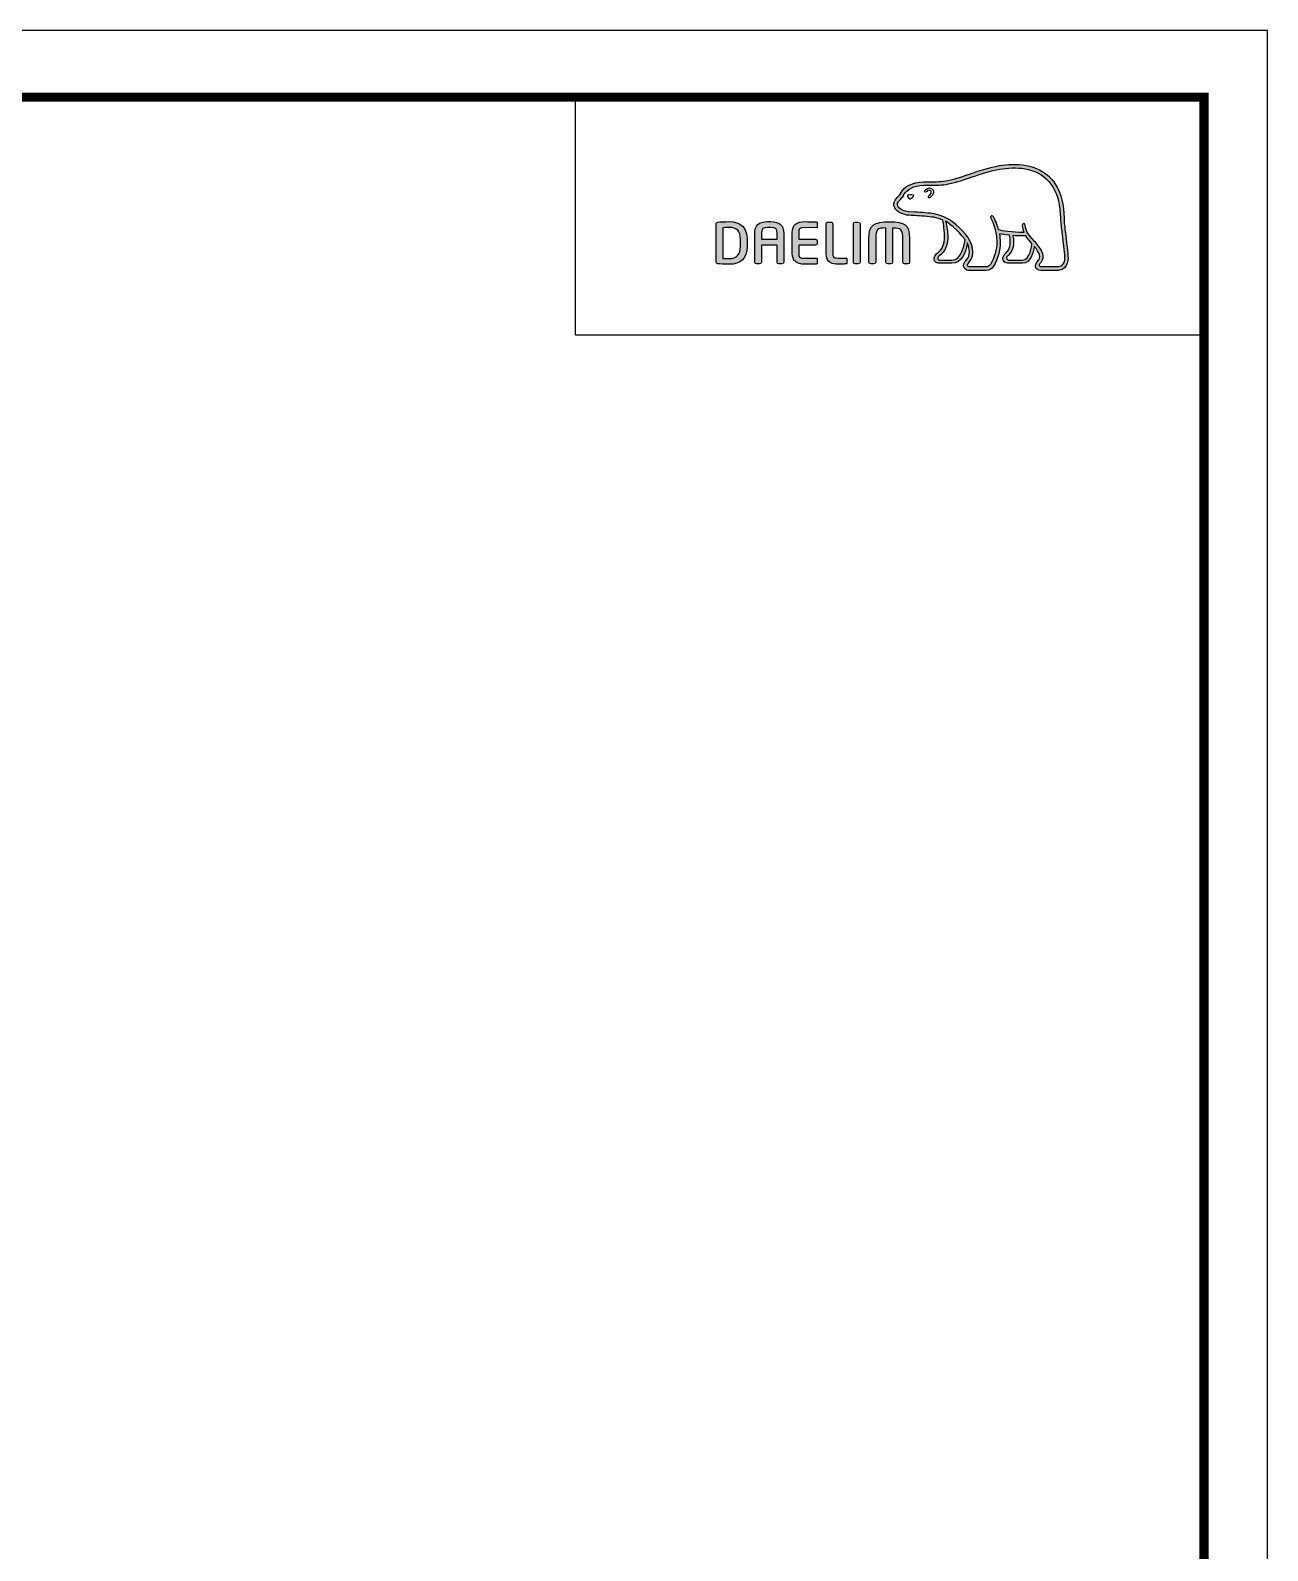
# Model space of a CAD drawing. Extents: x 1661 to 2451, y 0 to 579.
# Drawn here: x 2202 to 2450.6, y 273.3 to 578.8 of the extents above; entities that cross this region are included whole.
import ezdxf

# ---------------------------------------------------------------- set-up
doc = ezdxf.new("R2010")
doc.units = 0
doc.header["$LTSCALE"] = 10
doc.header["$MEASUREMENT"] = 0
doc.layers.get('0').update_dxf_attribs({"linetype": 'CONTINUOUS'})
doc.layers.add('레이어 1', color=7, linetype='CONTINUOUS')

msp = doc.modelspace()

# ---------------------------------------------------------------- hatches: boundary and pattern name
at = {"layer": '레이어 1'}
h = msp.add_hatch(color=5, dxfattribs=at)
h.dxf.hatch_style = 1
edge = h.paths.add_edge_path(flags=16)
edge.add_spline(control_points=[(2409.32, 531.63), (2408.98, 531.24), (2408.55, 531.24), (2408.53, 531.24), (2408.53, 531.24), (2405.07, 531.24), (2405.07, 531.24), (2404.94, 531.24), (2404.84, 531.27), (2404.78, 531.34), (2404.73, 531.39), (2404.7, 531.47), (2404.7, 531.56), (2404.7, 531.76), (2404.84, 531.94), (2404.99, 532.13), (2405.13, 532.31), (2405.27, 532.48), (2405.34, 532.69), (2405.53, 533.2), (2405.51, 533.74), (2405.29, 534.22), (2404.88, 535.09), (2404.27, 535.77), (2403.68, 536.43), (2403.68, 536.43), (2403.48, 536.65), (2403.48, 536.65), (2402.72, 537.5), (2401.93, 538.38), (2401.87, 539.58), (2401.85, 539.82), (2401.74, 539.96), (2401.59, 539.95), (2401.59, 539.95), (2401.37, 539.84), (2401.36, 539.84), (2401.3, 539.78), (2401.27, 539.68), (2401.27, 539.56), (2401.27, 539.56), (2401.27, 539.52), (2401.27, 539.52), (2401.3, 539.09), (2401.4, 538.67), (2401.58, 538.23), (2401.58, 538.23), (2401.6, 538.18), (2401.6, 538.18), (2401.6, 538.18), (2401.56, 538.18), (2401.56, 538.18), (2399.33, 538.09), (2397.15, 538.51), (2396.51, 538.67), (2396.12, 540.26), (2395.48, 541.31), (2395.45, 541.36), (2395.4, 541.44), (2395.32, 541.5), (2395.24, 541.52), (2395.24, 541.52), (2395.05, 541.5), (2395.03, 541.49), (2395.02, 541.47), (2394.98, 541.43), (2394.91, 541.33), (2394.91, 541.33), (2394.9, 541.25), (2394.9, 541.25), (2394.9, 541.25), (2394.96, 541.04), (2394.96, 541.04), (2395.01, 540.96), (2396.15, 538.96), (2396.15, 536.31), (2396.15, 534.68), (2395.72, 533.13), (2394.88, 531.73), (2394.67, 531.39), (2394.41, 531.24), (2394.01, 531.24), (2394.01, 531.24), (2390.6, 531.24), (2390.6, 531.24), (2390.48, 531.24), (2390.25, 531.32), (2390.25, 531.57), (2390.25, 531.7), (2390.37, 531.93), (2390.58, 532.16), (2392.01, 533.75), (2391.19, 536.22), (2389.82, 537.85), (2388.5, 539.42), (2386.35, 541.4), (2383.59, 541.89), (2382.61, 542.06), (2381.01, 542.16), (2379.71, 542.24), (2379.71, 542.24), (2378.39, 542.31), (2378.39, 542.31), (2377.72, 542.36), (2376.61, 542.78), (2376.27, 543.42), (2376.12, 543.69), (2376.14, 543.96), (2376.32, 544.27), (2376.43, 544.45), (2376.59, 544.61), (2376.78, 544.81), (2377, 545.03), (2377.22, 545.25), (2377.39, 545.55), (2377.39, 545.55), (2377.44, 545.65), (2377.44, 545.65), (2378.1, 546.91), (2379.46, 547.57), (2381.48, 547.63), (2381.48, 547.63), (2382.62, 547.64), (2382.62, 547.64), (2383.87, 547.65), (2385.29, 547.65), (2386.46, 547.9), (2388.1, 548.26), (2389.74, 548.82), (2391.19, 549.31), (2391.19, 549.31), (2391.24, 549.33), (2391.24, 549.33), (2393.03, 549.94), (2394.89, 550.57), (2396.78, 550.88), (2399.82, 551.39), (2403.99, 551.37), (2406.61, 548.43), (2407.82, 547.06), (2408.57, 545.19), (2408.83, 542.85), (2408.83, 542.85), (2408.82, 542.86), (2408.81, 542.87), (2408.83, 542.82), (2408.85, 542.56), (2408.96, 541.07), (2408.99, 540.36), (2409.02, 539.62), (2409.21, 538.25), (2409.21, 538.25), (2409.74, 533.67), (2409.74, 533.67), (2409.74, 533.67), (2409.77, 533.11), (2409.77, 533.11), (2409.77, 532.45), (2409.62, 531.95), (2409.32, 531.63)], knot_values=[0, 0, 0, 0, 1, 1, 1, 2, 2, 2, 3, 3, 3, 4, 4, 4, 5, 5, 5, 6, 6, 6, 7, 7, 7, 8, 8, 8, 9, 9, 9, 10, 10, 10, 11, 11, 11, 12, 12, 12, 13, 13, 13, 14, 14, 14, 15, 15, 15, 16, 16, 16, 17, 17, 17, 18, 18, 18, 19, 19, 19, 20, 20, 20, 21, 21, 21, 22, 22, 22, 23, 23, 23, 24, 24, 24, 25, 25, 25, 26, 26, 26, 27, 27, 27, 28, 28, 28, 29, 29, 29, 30, 30, 30, 31, 31, 31, 32, 32, 32, 33, 33, 33, 34, 34, 34, 35, 35, 35, 36, 36, 36, 37, 37, 37, 38, 38, 38, 39, 39, 39, 40, 40, 40, 41, 41, 41, 42, 42, 42, 43, 43, 43, 44, 44, 44, 45, 45, 45, 46, 46, 46, 47, 47, 47, 48, 48, 48, 49, 49, 49, 50, 50, 50, 51, 51, 51, 52, 52, 52, 53, 53, 53, 53], degree=3, periodic=0)
edge = h.paths.add_edge_path(flags=16)
edge.add_spline(control_points=[(2401.32, 532.62), (2401.32, 532.62), (2398.49, 532.62), (2398.49, 532.62), (2398.28, 532.62), (2398.12, 532.78), (2398.12, 533), (2398.12, 533.14), (2398.25, 533.33), (2398.37, 533.46), (2398.94, 534.01), (2399.53, 534.77), (2399.53, 536.21), (2399.53, 536.21), (2399.5, 536.86), (2399.5, 536.86), (2399.5, 536.86), (2399.39, 537.5), (2399.39, 537.5), (2399.39, 537.5), (2399.39, 537.54), (2399.39, 537.54), (2399.39, 537.54), (2399.43, 537.54), (2399.43, 537.54), (2399.95, 537.5), (2400.98, 537.44), (2401.96, 537.49), (2402.21, 537.09), (2402.61, 536.58), (2403.19, 535.91), (2403.16, 535.57), (2402.88, 532.62), (2401.32, 532.62)], knot_values=[0, 0, 0, 0, 1, 1, 1, 2, 2, 2, 3, 3, 3, 4, 4, 4, 5, 5, 5, 6, 6, 6, 7, 7, 7, 8, 8, 8, 9, 9, 9, 10, 10, 10, 11, 11, 11, 11], degree=3, periodic=0)
edge = h.paths.add_edge_path(flags=16)
edge.add_spline(control_points=[(2387.14, 532.62), (2387.14, 532.62), (2384.66, 532.62), (2384.66, 532.62), (2384.48, 532.62), (2384.28, 532.77), (2384.28, 533), (2384.28, 533.13), (2384.39, 533.3), (2384.6, 533.47), (2385.23, 533.97), (2386.18, 534.73), (2386.29, 536.82), (2386.29, 536.82), (2386.3, 537.39), (2386.3, 537.39), (2386.3, 538.28), (2386.1, 539.35), (2385.9, 540.31), (2385.9, 540.31), (2385.87, 540.4), (2385.87, 540.4), (2385.87, 540.4), (2385.95, 540.34), (2385.95, 540.34), (2386.32, 540.11), (2388.35, 538.74), (2389.78, 536.71), (2389.67, 535.75), (2389.12, 532.62), (2387.14, 532.62)], knot_values=[0, 0, 0, 0, 1, 1, 1, 2, 2, 2, 3, 3, 3, 4, 4, 4, 5, 5, 5, 6, 6, 6, 7, 7, 7, 8, 8, 8, 9, 9, 9, 10, 10, 10, 10], degree=3, periodic=0)
edge = h.paths.add_edge_path()
edge.add_spline(control_points=[(2410.44, 533.74), (2410.43, 533.74), (2409.91, 538.35), (2409.91, 538.35), (2409.71, 539.72), (2409.69, 540.46), (2409.66, 541.11), (2409.66, 541.11), (2409.53, 542.92), (2409.53, 542.92), (2409.25, 545.41), (2408.45, 547.42), (2407.14, 548.89), (2404.3, 552.07), (2399.88, 552.11), (2396.67, 551.58), (2394.7, 551.25), (2392.81, 550.61), (2390.99, 549.98), (2390.99, 549.98), (2390.93, 549.96), (2390.93, 549.96), (2389.51, 549.48), (2387.89, 548.93), (2386.31, 548.59), (2385.22, 548.36), (2383.86, 548.34), (2382.65, 548.34), (2382.65, 548.34), (2381.46, 548.32), (2381.46, 548.32), (2379.17, 548.27), (2377.61, 547.47), (2376.82, 545.97), (2376.82, 545.97), (2376.78, 545.9), (2376.78, 545.9), (2376.65, 545.67), (2376.46, 545.48), (2376.29, 545.31), (2376.09, 545.11), (2375.88, 544.9), (2375.72, 544.62), (2375.55, 544.34), (2375.47, 544.06), (2375.47, 543.78), (2375.47, 543.54), (2375.53, 543.31), (2375.64, 543.09), (2376.13, 542.17), (2377.52, 541.68), (2378.35, 541.62), (2378.35, 541.62), (2379.57, 541.54), (2379.6, 541.54), (2380.82, 541.47), (2382.49, 541.37), (2383.47, 541.2), (2384.04, 541.1), (2384.69, 540.9), (2385.28, 540.61), (2385.33, 540.46), (2385.64, 539.08), (2385.64, 537.39), (2385.64, 537.39), (2385.62, 536.85), (2385.62, 536.85), (2385.53, 535.06), (2384.75, 534.44), (2384.18, 533.98), (2384.12, 533.93), (2383.62, 533.51), (2383.58, 533), (2383.55, 532.72), (2383.64, 532.45), (2383.81, 532.26), (2384, 532.06), (2384.29, 531.96), (2384.66, 531.96), (2384.66, 531.96), (2387.14, 531.96), (2387.14, 531.96), (2389, 531.96), (2389.92, 533.96), (2390.2, 535.83), (2390.2, 535.83), (2390.2, 536.09), (2390.2, 536.09), (2390.2, 536.09), (2390.28, 535.96), (2390.28, 535.96), (2390.52, 535.43), (2390.66, 534.8), (2390.66, 534.32), (2390.66, 533.65), (2390.45, 533.07), (2390.06, 532.63), (2389.96, 532.53), (2389.46, 532.02), (2389.46, 531.5), (2389.46, 531.5), (2389.47, 531.42), (2389.47, 531.42), (2389.54, 530.81), (2390.03, 530.54), (2390.49, 530.54), (2390.49, 530.54), (2394.01, 530.54), (2394.01, 530.54), (2394.65, 530.54), (2395.15, 530.83), (2395.48, 531.37), (2396.38, 532.86), (2396.83, 534.47), (2396.83, 536.17), (2396.83, 536.7), (2396.78, 537.27), (2396.68, 537.85), (2396.68, 537.85), (2396.67, 537.9), (2396.67, 537.9), (2396.67, 537.9), (2396.72, 537.89), (2396.72, 537.89), (2397.14, 537.81), (2397.83, 537.69), (2398.67, 537.6), (2398.67, 537.6), (2398.69, 537.6), (2398.69, 537.6), (2398.69, 537.6), (2398.81, 536.95), (2398.81, 536.95), (2398.81, 536.95), (2398.83, 536.8), (2398.83, 536.8), (2398.83, 536.8), (2398.87, 536.22), (2398.87, 536.22), (2398.87, 534.85), (2398.24, 534.26), (2397.91, 533.94), (2397.9, 533.93), (2397.44, 533.46), (2397.39, 533.04), (2397.39, 533.04), (2397.37, 532.91), (2397.37, 532.91), (2397.37, 532.77), (2397.4, 532.52), (2397.63, 532.28), (2397.84, 532.06), (2398.15, 531.96), (2398.57, 531.96), (2398.57, 531.96), (2401.32, 531.96), (2401.32, 531.96), (2402.99, 531.96), (2403.49, 534.08), (2403.69, 535.26), (2403.69, 535.26), (2403.7, 535.39), (2403.7, 535.39), (2403.7, 535.39), (2403.76, 535.3), (2403.76, 535.3), (2404.15, 534.81), (2404.49, 534.26), (2404.65, 533.92), (2404.73, 533.74), (2404.78, 533.55), (2404.78, 533.35), (2404.78, 533.35), (2404.72, 532.95), (2404.72, 532.95), (2404.65, 532.74), (2404.51, 532.54), (2404.36, 532.35), (2404.15, 532.07), (2403.93, 531.79), (2403.93, 531.44), (2403.93, 531.44), (2403.95, 531.25), (2403.95, 531.25), (2404.05, 530.79), (2404.43, 530.54), (2405, 530.54), (2405, 530.54), (2408.53, 530.54), (2408.53, 530.54), (2408.6, 530.54), (2409.29, 530.56), (2409.83, 531.14), (2410.26, 531.61), (2410.47, 532.25), (2410.47, 533.1), (2410.47, 533.1), (2410.44, 533.73), (2410.44, 533.74)], knot_values=[0, 0, 0, 0, 1, 1, 1, 2, 2, 2, 3, 3, 3, 4, 4, 4, 5, 5, 5, 6, 6, 6, 7, 7, 7, 8, 8, 8, 9, 9, 9, 10, 10, 10, 11, 11, 11, 12, 12, 12, 13, 13, 13, 14, 14, 14, 15, 15, 15, 16, 16, 16, 17, 17, 17, 18, 18, 18, 19, 19, 19, 20, 20, 20, 21, 21, 21, 22, 22, 22, 23, 23, 23, 24, 24, 24, 25, 25, 25, 26, 26, 26, 27, 27, 27, 28, 28, 28, 29, 29, 29, 30, 30, 30, 31, 31, 31, 32, 32, 32, 33, 33, 33, 34, 34, 34, 35, 35, 35, 36, 36, 36, 37, 37, 37, 38, 38, 38, 39, 39, 39, 40, 40, 40, 41, 41, 41, 42, 42, 42, 43, 43, 43, 44, 44, 44, 45, 45, 45, 46, 46, 46, 47, 47, 47, 48, 48, 48, 49, 49, 49, 50, 50, 50, 51, 51, 51, 52, 52, 52, 53, 53, 53, 54, 54, 54, 55, 55, 55, 56, 56, 56, 57, 57, 57, 58, 58, 58, 59, 59, 59, 60, 60, 60, 61, 61, 61, 62, 62, 62, 63, 63, 63, 64, 64, 64, 65, 65, 65, 66, 66, 66, 66], degree=3, periodic=0)
edge = h.paths.add_edge_path(flags=0)
edge.add_spline(control_points=[(2378.29, 545.64), (2378.29, 545.64), (2378.8, 545.87), (2379.44, 545.63), (2379.44, 545.63), (2379.52, 545.59), (2379.41, 545.45), (2379.11, 545.03), (2378.8, 544.94), (2378.8, 544.94), (2378.8, 544.94), (2378.58, 544.86), (2378.45, 545.02), (2378.2, 545.31), (2378.2, 545.48), (2378.2, 545.48), (2378.2, 545.48), (2378.17, 545.61), (2378.29, 545.64)], knot_values=[0, 0, 0, 0, 1, 1, 1, 2, 2, 2, 3, 3, 3, 4, 4, 4, 5, 5, 5, 6, 6, 6, 6], degree=3, periodic=0)
edge = h.paths.add_edge_path(flags=0)
edge.add_spline(control_points=[(2381.68, 546.58), (2381.6, 546.5), (2381.59, 546.36), (2381.68, 546.29), (2381.75, 546.22), (2381.89, 546.23), (2381.97, 546.32), (2382.01, 546.36), (2382.43, 546.86), (2382.79, 546.6), (2382.93, 546.51), (2382.98, 546.37), (2382.96, 546.2), (2382.93, 545.92), (2382.69, 545.6), (2382.52, 545.49), (2382.42, 545.43), (2382.36, 545.31), (2382.41, 545.21), (2382.45, 545.11), (2382.58, 545.08), (2382.68, 545.13), (2382.98, 545.27), (2383.37, 545.76), (2383.42, 546.21), (2383.45, 546.53), (2383.31, 546.78), (2383.06, 546.96), (2382.52, 547.34), (2381.9, 546.83), (2381.68, 546.58)], knot_values=[0, 0, 0, 0, 1, 1, 1, 2, 2, 2, 3, 3, 3, 4, 4, 4, 5, 5, 5, 6, 6, 6, 7, 7, 7, 8, 8, 8, 9, 9, 9, 10, 10, 10, 10], degree=3, periodic=0)
edge = h.paths.add_edge_path(flags=0)
edge.add_spline(control_points=[(2381.61, 546.21), (2381.61, 546.21), (2381.61, 546.21), (2381.61, 546.21), (2381.61, 546.21), (2381.61, 546.21), (2381.61, 546.21)], knot_values=[0, 0, 0, 0, 1, 1, 1, 2, 2, 2, 2], degree=3, periodic=0)
h = msp.add_hatch(color=5, dxfattribs=at)
h.dxf.hatch_style = 2
edge = h.paths.add_edge_path()
edge.add_spline(control_points=[(2344.64, 535.31), (2344.64, 533.7), (2343.9, 532.92), (2342.39, 532.92), (2342.39, 532.92), (2341.36, 532.93), (2341.09, 532.94), (2341.09, 532.94), (2341.09, 539.11), (2341.09, 539.11), (2341.62, 539.16), (2342.38, 539.17), (2342.39, 539.17), (2343.94, 539.17), (2344.64, 538.43), (2344.64, 536.78), (2344.64, 536.78), (2344.64, 535.31), (2344.64, 535.31)], knot_values=[0, 0, 0, 0, 1, 1, 1, 2, 2, 2, 3, 3, 3, 4, 4, 4, 5, 5, 5, 6, 6, 6, 6], degree=3, periodic=0)
edge = h.paths.add_edge_path()
edge.add_spline(control_points=[(2342.39, 540.33), (2341.55, 540.33), (2340.46, 540.28), (2340.11, 540.22), (2339.88, 540.18), (2339.74, 540.02), (2339.74, 539.8), (2339.74, 539.8), (2339.74, 532.29), (2339.74, 532.29), (2339.74, 532.06), (2339.89, 531.9), (2340.12, 531.86), (2340.46, 531.81), (2341.54, 531.76), (2342.39, 531.76), (2344.73, 531.76), (2345.97, 532.99), (2345.97, 535.31), (2345.97, 535.31), (2345.97, 536.78), (2345.97, 536.78), (2345.97, 539.1), (2344.73, 540.33), (2342.39, 540.33)], knot_values=[0, 0, 0, 0, 1, 1, 1, 2, 2, 2, 3, 3, 3, 4, 4, 4, 5, 5, 5, 6, 6, 6, 7, 7, 7, 8, 8, 8, 8], degree=3, periodic=0)
h = msp.add_hatch(color=5, dxfattribs=at)
h.dxf.hatch_style = 2
edge = h.paths.add_edge_path()
edge.add_spline(control_points=[(2352.01, 536.79), (2352.01, 536.79), (2348.85, 536.79), (2348.85, 536.79), (2348.85, 536.91), (2348.85, 537.92), (2348.85, 537.92), (2348.85, 538.97), (2349.17, 539.15), (2350.11, 539.15), (2350.11, 539.15), (2350.76, 539.15), (2350.76, 539.15), (2351.7, 539.15), (2352.01, 538.97), (2352.01, 537.92), (2352.01, 537.92), (2352.01, 536.91), (2352.01, 536.79)], knot_values=[0, 0, 0, 0, 1, 1, 1, 2, 2, 2, 3, 3, 3, 4, 4, 4, 5, 5, 5, 6, 6, 6, 6], degree=3, periodic=0)
edge = h.paths.add_edge_path()
edge.add_spline(control_points=[(2350.76, 540.33), (2350.76, 540.33), (2350.11, 540.33), (2350.11, 540.33), (2348.32, 540.33), (2347.52, 539.59), (2347.52, 537.92), (2347.52, 537.92), (2347.52, 532.2), (2347.52, 532.2), (2347.52, 532), (2347.68, 531.83), (2347.87, 531.83), (2347.87, 531.83), (2348.5, 531.83), (2348.5, 531.83), (2348.72, 531.83), (2348.85, 532.02), (2348.85, 532.2), (2348.85, 532.2), (2348.85, 535.49), (2348.85, 535.61), (2348.85, 535.61), (2352.01, 535.61), (2352.01, 535.61), (2352.01, 535.49), (2352.01, 532.2), (2352.01, 532.2), (2352.01, 532), (2352.17, 531.83), (2352.37, 531.83), (2352.37, 531.83), (2352.99, 531.83), (2352.99, 531.83), (2353.21, 531.83), (2353.35, 532.03), (2353.35, 532.2), (2353.35, 532.2), (2353.35, 537.92), (2353.35, 537.92), (2353.35, 539.59), (2352.55, 540.33), (2350.76, 540.33)], knot_values=[0, 0, 0, 0, 1, 1, 1, 2, 2, 2, 3, 3, 3, 4, 4, 4, 5, 5, 5, 6, 6, 6, 7, 7, 7, 8, 8, 8, 9, 9, 9, 10, 10, 10, 11, 11, 11, 12, 12, 12, 13, 13, 13, 14, 14, 14, 14], degree=3, periodic=0)
h = msp.add_hatch(color=5, dxfattribs=at)
h.dxf.hatch_style = 2
edge = h.paths.add_edge_path()
edge.add_spline(control_points=[(2355.05, 538.15), (2355.05, 538.15), (2355.05, 533.94), (2355.05, 533.94), (2355.05, 532.47), (2355.89, 531.76), (2357.62, 531.76), (2358.38, 531.76), (2359.42, 531.77), (2359.83, 531.81), (2359.83, 531.81), (2360.03, 531.83), (2360.03, 531.83), (2360.03, 531.83), (2360.09, 531.84), (2360.09, 531.84), (2360.09, 531.84), (2360.09, 532.96), (2360.09, 532.96), (2360.09, 532.96), (2357.63, 532.96), (2357.63, 532.96), (2356.39, 532.96), (2356.39, 533.31), (2356.39, 533.94), (2356.39, 533.94), (2356.39, 535.5), (2356.39, 535.62), (2356.52, 535.62), (2359.71, 535.62), (2359.71, 535.62), (2359.92, 535.62), (2360.09, 535.79), (2360.09, 535.99), (2360.09, 535.99), (2360.09, 536.41), (2360.09, 536.41), (2360.09, 536.61), (2359.92, 536.78), (2359.71, 536.78), (2359.71, 536.78), (2356.52, 536.78), (2356.39, 536.78), (2356.39, 536.9), (2356.39, 538.15), (2356.39, 538.15), (2356.39, 538.78), (2356.39, 539.13), (2357.63, 539.13), (2357.63, 539.13), (2360.09, 539.12), (2360.09, 539.12), (2360.09, 539.12), (2360.09, 540.24), (2360.09, 540.24), (2360.09, 540.24), (2359.83, 540.26), (2359.83, 540.26), (2359.35, 540.31), (2358.23, 540.33), (2357.62, 540.33), (2355.89, 540.33), (2355.05, 539.62), (2355.05, 538.15)], knot_values=[0, 0, 0, 0, 1, 1, 1, 2, 2, 2, 3, 3, 3, 4, 4, 4, 5, 5, 5, 6, 6, 6, 7, 7, 7, 8, 8, 8, 9, 9, 9, 10, 10, 10, 11, 11, 11, 12, 12, 12, 13, 13, 13, 14, 14, 14, 15, 15, 15, 16, 16, 16, 17, 17, 17, 18, 18, 18, 19, 19, 19, 20, 20, 20, 21, 21, 21, 21], degree=3, periodic=0)
h = msp.add_hatch(color=5, dxfattribs=at)
h.dxf.hatch_style = 2
edge = h.paths.add_edge_path()
edge.add_spline(control_points=[(2362.24, 540.25), (2362.03, 540.25), (2361.86, 540.08), (2361.86, 539.88), (2361.86, 539.88), (2361.86, 533.94), (2361.86, 533.94), (2361.86, 532.01), (2363.18, 531.76), (2364.33, 531.76), (2365.17, 531.76), (2365.39, 531.79), (2365.64, 531.83), (2365.64, 531.83), (2365.78, 531.86), (2365.78, 531.86), (2365.78, 531.86), (2365.98, 531.88), (2365.98, 531.88), (2365.98, 531.88), (2366.04, 531.89), (2366.04, 531.89), (2366.04, 531.89), (2366.04, 532.96), (2366.04, 532.96), (2366.04, 532.96), (2364.34, 532.96), (2364.34, 532.96), (2363.2, 532.96), (2363.2, 533.39), (2363.2, 533.81), (2363.2, 533.81), (2363.2, 539.88), (2363.2, 539.88), (2363.2, 540.08), (2363.02, 540.25), (2362.82, 540.25), (2362.82, 540.25), (2362.24, 540.25), (2362.24, 540.25)], knot_values=[0, 0, 0, 0, 1, 1, 1, 2, 2, 2, 3, 3, 3, 4, 4, 4, 5, 5, 5, 6, 6, 6, 7, 7, 7, 8, 8, 8, 9, 9, 9, 10, 10, 10, 11, 11, 11, 12, 12, 12, 13, 13, 13, 13], degree=3, periodic=0)
h = msp.add_hatch(color=5, dxfattribs=at)
h.dxf.hatch_style = 2
edge = h.paths.add_edge_path()
edge.add_spline(control_points=[(2367.69, 540.25), (2367.47, 540.25), (2367.34, 540.07), (2367.34, 539.89), (2367.34, 539.89), (2367.34, 532.2), (2367.34, 532.2), (2367.34, 532), (2367.5, 531.83), (2367.69, 531.83), (2367.69, 531.83), (2368.32, 531.83), (2368.32, 531.83), (2368.54, 531.83), (2368.67, 532.02), (2368.67, 532.2), (2368.67, 532.2), (2368.67, 539.89), (2368.67, 539.89), (2368.67, 540.09), (2368.52, 540.25), (2368.32, 540.25), (2368.32, 540.25), (2367.69, 540.25), (2367.69, 540.25)], knot_values=[0, 0, 0, 0, 1, 1, 1, 2, 2, 2, 3, 3, 3, 4, 4, 4, 5, 5, 5, 6, 6, 6, 7, 7, 7, 8, 8, 8, 8], degree=3, periodic=0)
h = msp.add_hatch(color=5, dxfattribs=at)
h.dxf.hatch_style = 2
edge = h.paths.add_edge_path()
edge.add_spline(control_points=[(2370.47, 536.94), (2370.47, 536.94), (2370.47, 532.2), (2370.47, 532.2), (2370.47, 532), (2370.63, 531.83), (2370.83, 531.83), (2370.83, 531.83), (2371.46, 531.83), (2371.46, 531.83), (2371.69, 531.83), (2371.82, 532.02), (2371.82, 532.2), (2371.82, 532.2), (2371.82, 536.82), (2371.82, 536.82), (2371.82, 538.85), (2372.16, 539.05), (2373.88, 539.06), (2373.88, 538.93), (2373.88, 532.2), (2373.88, 532.2), (2373.88, 531.99), (2374.04, 531.83), (2374.24, 531.83), (2374.24, 531.83), (2374.86, 531.83), (2374.86, 531.83), (2375.08, 531.83), (2375.22, 532.02), (2375.22, 532.2), (2375.22, 532.2), (2375.22, 538.91), (2375.22, 539.04), (2376.02, 539.04), (2376.59, 538.97), (2376.89, 538.67), (2377.22, 538.35), (2377.28, 537.74), (2377.28, 536.82), (2377.28, 536.82), (2377.28, 532.2), (2377.28, 532.2), (2377.28, 532), (2377.44, 531.83), (2377.64, 531.83), (2377.64, 531.83), (2378.27, 531.83), (2378.27, 531.83), (2378.49, 531.83), (2378.63, 532.03), (2378.63, 532.2), (2378.63, 532.2), (2378.63, 536.94), (2378.63, 536.94), (2378.63, 539.8), (2377.61, 540.29), (2374.56, 540.29), (2371.49, 540.29), (2370.47, 539.8), (2370.47, 536.94)], knot_values=[0, 0, 0, 0, 1, 1, 1, 2, 2, 2, 3, 3, 3, 4, 4, 4, 5, 5, 5, 6, 6, 6, 7, 7, 7, 8, 8, 8, 9, 9, 9, 10, 10, 10, 11, 11, 11, 12, 12, 12, 13, 13, 13, 14, 14, 14, 15, 15, 15, 16, 16, 16, 17, 17, 17, 18, 18, 18, 19, 19, 19, 20, 20, 20, 20], degree=3, periodic=0)

# ---------------------------------------------------------------- linework, layer by layer
at = {"color": 5, "ltscale": 0.5}
msp.add_line((2311.53, 517.52), (2311.53, 565.07), dxfattribs=at)
at = {"color": 5}
msp.add_line((2387.03, 531.96), (2387.03, 531.96), dxfattribs=at)
at = {"color": 5, "ltscale": 40}
msp.add_line((2437.78, 517.52), (2311.53, 517.52), dxfattribs=at)
at = {"ltscale": 0.5}
msp.add_lwpolyline([(1660.68, 0), (2450.56, 0), (2450.56, 578.76), (1660.68, 578.76)], close=True, dxfattribs=at)
at = {"color": 5, "linetype": 'ByBlock', "lineweight": 200, "const_width": 1.82}
msp.add_lwpolyline([(1673.38, 24.78), (2437.78, 24.78), (2437.78, 565.32), (1673.38, 565.32)], close=True, dxfattribs=at)
at = {"layer": '레이어 1', "color": 5}
for points, knots in [([(2410.44, 533.74), (2410.43, 533.74), (2409.91, 538.35), (2409.91, 538.35), (2409.71, 539.72), (2409.69, 540.46), (2409.66, 541.11), (2409.66, 541.11), (2409.53, 542.92), (2409.53, 542.92), (2409.25, 545.41), (2408.45, 547.42), (2407.14, 548.89), (2404.3, 552.07), (2399.88, 552.11), (2396.67, 551.58), (2394.7, 551.25), (2392.81, 550.61), (2390.99, 549.98), (2390.99, 549.98), (2390.93, 549.96), (2390.93, 549.96), (2389.51, 549.48), (2387.89, 548.93), (2386.31, 548.59), (2385.22, 548.36), (2383.86, 548.34), (2382.65, 548.34), (2382.65, 548.34), (2381.46, 548.32), (2381.46, 548.32), (2379.17, 548.27), (2377.61, 547.47), (2376.82, 545.97), (2376.82, 545.97), (2376.78, 545.9), (2376.78, 545.9), (2376.65, 545.67), (2376.46, 545.48), (2376.29, 545.31), (2376.09, 545.11), (2375.88, 544.9), (2375.72, 544.62), (2375.55, 544.34), (2375.47, 544.06), (2375.47, 543.78), (2375.47, 543.54), (2375.53, 543.31), (2375.64, 543.09), (2376.13, 542.17), (2377.52, 541.68), (2378.35, 541.62), (2378.35, 541.62), (2379.57, 541.54), (2379.6, 541.54), (2380.82, 541.47), (2382.49, 541.37), (2383.47, 541.2), (2384.04, 541.1), (2384.69, 540.9), (2385.28, 540.61), (2385.33, 540.46), (2385.64, 539.08), (2385.64, 537.39), (2385.64, 537.39), (2385.62, 536.85), (2385.62, 536.85), (2385.53, 535.06), (2384.75, 534.44), (2384.18, 533.98), (2384.12, 533.93), (2383.62, 533.51), (2383.58, 533), (2383.55, 532.72), (2383.64, 532.45), (2383.81, 532.26), (2384, 532.06), (2384.29, 531.96), (2384.66, 531.96), (2384.66, 531.96), (2387.14, 531.96), (2387.14, 531.96), (2389, 531.96), (2389.92, 533.96), (2390.2, 535.83), (2390.2, 535.83), (2390.2, 536.09), (2390.2, 536.09), (2390.2, 536.09), (2390.28, 535.96), (2390.28, 535.96), (2390.52, 535.43), (2390.66, 534.8), (2390.66, 534.32), (2390.66, 533.65), (2390.45, 533.07), (2390.06, 532.63), (2389.96, 532.53), (2389.46, 532.02), (2389.46, 531.5), (2389.46, 531.5), (2389.47, 531.42), (2389.47, 531.42), (2389.54, 530.81), (2390.03, 530.54), (2390.49, 530.54), (2390.49, 530.54), (2394.01, 530.54), (2394.01, 530.54), (2394.65, 530.54), (2395.15, 530.83), (2395.48, 531.37), (2396.38, 532.86), (2396.83, 534.47), (2396.83, 536.17), (2396.83, 536.7), (2396.78, 537.27), (2396.68, 537.85), (2396.68, 537.85), (2396.67, 537.9), (2396.67, 537.9), (2396.67, 537.9), (2396.72, 537.89), (2396.72, 537.89), (2397.14, 537.81), (2397.83, 537.69), (2398.67, 537.6), (2398.67, 537.6), (2398.69, 537.6), (2398.69, 537.6), (2398.69, 537.6), (2398.81, 536.95), (2398.81, 536.95), (2398.81, 536.95), (2398.83, 536.8), (2398.83, 536.8), (2398.83, 536.8), (2398.87, 536.22), (2398.87, 536.22), (2398.87, 534.85), (2398.24, 534.26), (2397.91, 533.94), (2397.9, 533.93), (2397.44, 533.46), (2397.39, 533.04), (2397.39, 533.04), (2397.37, 532.91), (2397.37, 532.91), (2397.37, 532.77), (2397.4, 532.52), (2397.63, 532.28), (2397.84, 532.06), (2398.15, 531.96), (2398.57, 531.96), (2398.57, 531.96), (2401.32, 531.96), (2401.32, 531.96), (2402.99, 531.96), (2403.49, 534.08), (2403.69, 535.26), (2403.69, 535.26), (2403.7, 535.39), (2403.7, 535.39), (2403.7, 535.39), (2403.76, 535.3), (2403.76, 535.3), (2404.15, 534.81), (2404.49, 534.26), (2404.65, 533.92), (2404.73, 533.74), (2404.78, 533.55), (2404.78, 533.35), (2404.78, 533.35), (2404.72, 532.95), (2404.72, 532.95), (2404.65, 532.74), (2404.51, 532.54), (2404.36, 532.35), (2404.15, 532.07), (2403.93, 531.79), (2403.93, 531.44), (2403.93, 531.44), (2403.95, 531.25), (2403.95, 531.25), (2404.05, 530.79), (2404.43, 530.54), (2405, 530.54), (2405, 530.54), (2408.53, 530.54), (2408.53, 530.54), (2408.6, 530.54), (2409.29, 530.56), (2409.83, 531.14), (2410.26, 531.61), (2410.47, 532.25), (2410.47, 533.1), (2410.47, 533.1), (2410.44, 533.73), (2410.44, 533.74)], [0, 0, 0, 0, 1, 1, 1, 2, 2, 2, 3, 3, 3, 4, 4, 4, 5, 5, 5, 6, 6, 6, 7, 7, 7, 8, 8, 8, 9, 9, 9, 10, 10, 10, 11, 11, 11, 12, 12, 12, 13, 13, 13, 14, 14, 14, 15, 15, 15, 16, 16, 16, 17, 17, 17, 18, 18, 18, 19, 19, 19, 20, 20, 20, 21, 21, 21, 22, 22, 22, 23, 23, 23, 24, 24, 24, 25, 25, 25, 26, 26, 26, 27, 27, 27, 28, 28, 28, 29, 29, 29, 30, 30, 30, 31, 31, 31, 32, 32, 32, 33, 33, 33, 34, 34, 34, 35, 35, 35, 36, 36, 36, 37, 37, 37, 38, 38, 38, 39, 39, 39, 40, 40, 40, 41, 41, 41, 42, 42, 42, 43, 43, 43, 44, 44, 44, 45, 45, 45, 46, 46, 46, 47, 47, 47, 48, 48, 48, 49, 49, 49, 50, 50, 50, 51, 51, 51, 52, 52, 52, 53, 53, 53, 54, 54, 54, 55, 55, 55, 56, 56, 56, 57, 57, 57, 58, 58, 58, 59, 59, 59, 60, 60, 60, 61, 61, 61, 62, 62, 62, 63, 63, 63, 64, 64, 64, 65, 65, 65, 66, 66, 66, 66]), ([(2381.68, 546.58), (2381.6, 546.5), (2381.59, 546.36), (2381.68, 546.29), (2381.75, 546.22), (2381.89, 546.23), (2381.97, 546.32), (2382.01, 546.36), (2382.43, 546.86), (2382.79, 546.6), (2382.93, 546.51), (2382.98, 546.37), (2382.96, 546.2), (2382.93, 545.92), (2382.69, 545.6), (2382.52, 545.49), (2382.42, 545.43), (2382.36, 545.31), (2382.41, 545.21), (2382.45, 545.11), (2382.58, 545.08), (2382.68, 545.13), (2382.98, 545.27), (2383.37, 545.76), (2383.42, 546.21), (2383.45, 546.53), (2383.31, 546.78), (2383.06, 546.96), (2382.52, 547.34), (2381.9, 546.83), (2381.68, 546.58)], [0, 0, 0, 0, 1, 1, 1, 2, 2, 2, 3, 3, 3, 4, 4, 4, 5, 5, 5, 6, 6, 6, 7, 7, 7, 8, 8, 8, 9, 9, 9, 10, 10, 10, 10]), ([(2378.29, 545.64), (2378.29, 545.64), (2378.8, 545.87), (2379.44, 545.63), (2379.44, 545.63), (2379.52, 545.59), (2379.41, 545.45), (2379.11, 545.03), (2378.8, 544.94), (2378.8, 544.94), (2378.8, 544.94), (2378.58, 544.86), (2378.45, 545.02), (2378.2, 545.31), (2378.2, 545.48), (2378.2, 545.48), (2378.2, 545.48), (2378.17, 545.61), (2378.29, 545.64)], [0, 0, 0, 0, 1, 1, 1, 2, 2, 2, 3, 3, 3, 4, 4, 4, 5, 5, 5, 6, 6, 6, 6]), ([(2381.61, 546.21), (2381.61, 546.21), (2381.61, 546.21), (2381.61, 546.21), (2381.61, 546.21), (2381.61, 546.21), (2381.61, 546.21)], [0, 0, 0, 0, 1, 1, 1, 2, 2, 2, 2]), ([(2394.96, 541.04), (2395.01, 540.96), (2396.15, 538.96), (2396.15, 536.31), (2396.15, 534.68), (2395.72, 533.13), (2394.88, 531.73)], [24, 24, 24, 24, 25, 25, 25, 26, 26, 26, 26]), ([(2342.39, 540.33), (2341.55, 540.33), (2340.46, 540.28), (2340.11, 540.22), (2339.88, 540.18), (2339.74, 540.02), (2339.74, 539.8), (2339.74, 539.8), (2339.74, 532.29), (2339.74, 532.29), (2339.74, 532.06), (2339.89, 531.9), (2340.12, 531.86), (2340.46, 531.81), (2341.54, 531.76), (2342.39, 531.76), (2344.73, 531.76), (2345.97, 532.99), (2345.97, 535.31), (2345.97, 535.31), (2345.97, 536.78), (2345.97, 536.78), (2345.97, 539.1), (2344.73, 540.33), (2342.39, 540.33)], [0, 0, 0, 0, 1, 1, 1, 2, 2, 2, 3, 3, 3, 4, 4, 4, 5, 5, 5, 6, 6, 6, 7, 7, 7, 8, 8, 8, 8]), ([(2344.64, 535.31), (2344.64, 533.7), (2343.9, 532.92), (2342.39, 532.92), (2342.39, 532.92), (2341.36, 532.93), (2341.09, 532.94), (2341.09, 532.94), (2341.09, 539.11), (2341.09, 539.11), (2341.62, 539.16), (2342.38, 539.17), (2342.39, 539.17), (2343.94, 539.17), (2344.64, 538.43), (2344.64, 536.78), (2344.64, 536.78), (2344.64, 535.31), (2344.64, 535.31)], [0, 0, 0, 0, 1, 1, 1, 2, 2, 2, 3, 3, 3, 4, 4, 4, 5, 5, 5, 6, 6, 6, 6]), ([(2350.76, 540.33), (2350.76, 540.33), (2350.11, 540.33), (2350.11, 540.33), (2348.32, 540.33), (2347.52, 539.59), (2347.52, 537.92), (2347.52, 537.92), (2347.52, 532.2), (2347.52, 532.2), (2347.52, 532), (2347.68, 531.83), (2347.87, 531.83), (2347.87, 531.83), (2348.5, 531.83), (2348.5, 531.83), (2348.72, 531.83), (2348.85, 532.02), (2348.85, 532.2), (2348.85, 532.2), (2348.85, 535.49), (2348.85, 535.61), (2348.85, 535.61), (2352.01, 535.61), (2352.01, 535.61), (2352.01, 535.49), (2352.01, 532.2), (2352.01, 532.2), (2352.01, 532), (2352.17, 531.83), (2352.37, 531.83), (2352.37, 531.83), (2352.99, 531.83), (2352.99, 531.83), (2353.21, 531.83), (2353.35, 532.03), (2353.35, 532.2), (2353.35, 532.2), (2353.35, 537.92), (2353.35, 537.92), (2353.35, 539.59), (2352.55, 540.33), (2350.76, 540.33)], [0, 0, 0, 0, 1, 1, 1, 2, 2, 2, 3, 3, 3, 4, 4, 4, 5, 5, 5, 6, 6, 6, 7, 7, 7, 8, 8, 8, 9, 9, 9, 10, 10, 10, 11, 11, 11, 12, 12, 12, 13, 13, 13, 14, 14, 14, 14]), ([(2352.01, 536.79), (2352.01, 536.79), (2348.85, 536.79), (2348.85, 536.79), (2348.85, 536.91), (2348.85, 537.92), (2348.85, 537.92), (2348.85, 538.97), (2349.17, 539.15), (2350.11, 539.15), (2350.11, 539.15), (2350.76, 539.15), (2350.76, 539.15), (2351.7, 539.15), (2352.01, 538.97), (2352.01, 537.92), (2352.01, 537.92), (2352.01, 536.91), (2352.01, 536.79)], [0, 0, 0, 0, 1, 1, 1, 2, 2, 2, 3, 3, 3, 4, 4, 4, 5, 5, 5, 6, 6, 6, 6]), ([(2355.05, 538.15), (2355.05, 538.15), (2355.05, 533.94), (2355.05, 533.94), (2355.05, 532.47), (2355.89, 531.76), (2357.62, 531.76), (2358.38, 531.76), (2359.42, 531.77), (2359.83, 531.81), (2359.83, 531.81), (2360.03, 531.83), (2360.03, 531.83), (2360.03, 531.83), (2360.09, 531.84), (2360.09, 531.84), (2360.09, 531.84), (2360.09, 532.96), (2360.09, 532.96), (2360.09, 532.96), (2357.63, 532.96), (2357.63, 532.96), (2356.39, 532.96), (2356.39, 533.31), (2356.39, 533.94), (2356.39, 533.94), (2356.39, 535.5), (2356.39, 535.62), (2356.52, 535.62), (2359.71, 535.62), (2359.71, 535.62), (2359.92, 535.62), (2360.09, 535.79), (2360.09, 535.99), (2360.09, 535.99), (2360.09, 536.41), (2360.09, 536.41), (2360.09, 536.61), (2359.92, 536.78), (2359.71, 536.78), (2359.71, 536.78), (2356.52, 536.78), (2356.39, 536.78), (2356.39, 536.9), (2356.39, 538.15), (2356.39, 538.15), (2356.39, 538.78), (2356.39, 539.13), (2357.63, 539.13), (2357.63, 539.13), (2360.09, 539.12), (2360.09, 539.12), (2360.09, 539.12), (2360.09, 540.24), (2360.09, 540.24), (2360.09, 540.24), (2359.83, 540.26), (2359.83, 540.26), (2359.35, 540.31), (2358.23, 540.33), (2357.62, 540.33), (2355.89, 540.33), (2355.05, 539.62), (2355.05, 538.15)], [0, 0, 0, 0, 1, 1, 1, 2, 2, 2, 3, 3, 3, 4, 4, 4, 5, 5, 5, 6, 6, 6, 7, 7, 7, 8, 8, 8, 9, 9, 9, 10, 10, 10, 11, 11, 11, 12, 12, 12, 13, 13, 13, 14, 14, 14, 15, 15, 15, 16, 16, 16, 17, 17, 17, 18, 18, 18, 19, 19, 19, 20, 20, 20, 21, 21, 21, 21]), ([(2362.24, 540.25), (2362.03, 540.25), (2361.86, 540.08), (2361.86, 539.88), (2361.86, 539.88), (2361.86, 533.94), (2361.86, 533.94), (2361.86, 532.01), (2363.18, 531.76), (2364.33, 531.76), (2365.17, 531.76), (2365.39, 531.79), (2365.64, 531.83), (2365.64, 531.83), (2365.78, 531.86), (2365.78, 531.86), (2365.78, 531.86), (2365.98, 531.88), (2365.98, 531.88), (2365.98, 531.88), (2366.04, 531.89), (2366.04, 531.89), (2366.04, 531.89), (2366.04, 532.96), (2366.04, 532.96), (2366.04, 532.96), (2364.34, 532.96), (2364.34, 532.96), (2363.2, 532.96), (2363.2, 533.39), (2363.2, 533.81), (2363.2, 533.81), (2363.2, 539.88), (2363.2, 539.88), (2363.2, 540.08), (2363.02, 540.25), (2362.82, 540.25), (2362.82, 540.25), (2362.24, 540.25), (2362.24, 540.25)], [0, 0, 0, 0, 1, 1, 1, 2, 2, 2, 3, 3, 3, 4, 4, 4, 5, 5, 5, 6, 6, 6, 7, 7, 7, 8, 8, 8, 9, 9, 9, 10, 10, 10, 11, 11, 11, 12, 12, 12, 13, 13, 13, 13]), ([(2367.69, 540.25), (2367.47, 540.25), (2367.34, 540.07), (2367.34, 539.89), (2367.34, 539.89), (2367.34, 532.2), (2367.34, 532.2), (2367.34, 532), (2367.5, 531.83), (2367.69, 531.83), (2367.69, 531.83), (2368.32, 531.83), (2368.32, 531.83), (2368.54, 531.83), (2368.67, 532.02), (2368.67, 532.2), (2368.67, 532.2), (2368.67, 539.89), (2368.67, 539.89), (2368.67, 540.09), (2368.52, 540.25), (2368.32, 540.25), (2368.32, 540.25), (2367.69, 540.25), (2367.69, 540.25)], [0, 0, 0, 0, 1, 1, 1, 2, 2, 2, 3, 3, 3, 4, 4, 4, 5, 5, 5, 6, 6, 6, 7, 7, 7, 8, 8, 8, 8]), ([(2370.47, 536.94), (2370.47, 536.94), (2370.47, 532.2), (2370.47, 532.2), (2370.47, 532), (2370.63, 531.83), (2370.83, 531.83), (2370.83, 531.83), (2371.46, 531.83), (2371.46, 531.83), (2371.69, 531.83), (2371.82, 532.02), (2371.82, 532.2), (2371.82, 532.2), (2371.82, 536.82), (2371.82, 536.82), (2371.82, 538.85), (2372.16, 539.05), (2373.88, 539.06), (2373.88, 538.93), (2373.88, 532.2), (2373.88, 532.2), (2373.88, 531.99), (2374.04, 531.83), (2374.24, 531.83), (2374.24, 531.83), (2374.86, 531.83), (2374.86, 531.83), (2375.08, 531.83), (2375.22, 532.02), (2375.22, 532.2), (2375.22, 532.2), (2375.22, 538.91), (2375.22, 539.04), (2376.02, 539.04), (2376.59, 538.97), (2376.89, 538.67), (2377.22, 538.35), (2377.28, 537.74), (2377.28, 536.82), (2377.28, 536.82), (2377.28, 532.2), (2377.28, 532.2), (2377.28, 532), (2377.44, 531.83), (2377.64, 531.83), (2377.64, 531.83), (2378.27, 531.83), (2378.27, 531.83), (2378.49, 531.83), (2378.63, 532.03), (2378.63, 532.2), (2378.63, 532.2), (2378.63, 536.94), (2378.63, 536.94), (2378.63, 539.8), (2377.61, 540.29), (2374.56, 540.29), (2371.49, 540.29), (2370.47, 539.8), (2370.47, 536.94)], [0, 0, 0, 0, 1, 1, 1, 2, 2, 2, 3, 3, 3, 4, 4, 4, 5, 5, 5, 6, 6, 6, 7, 7, 7, 8, 8, 8, 9, 9, 9, 10, 10, 10, 11, 11, 11, 12, 12, 12, 13, 13, 13, 14, 14, 14, 15, 15, 15, 16, 16, 16, 17, 17, 17, 18, 18, 18, 19, 19, 19, 20, 20, 20, 20]), ([(2387.14, 532.62), (2387.14, 532.62), (2384.66, 532.62), (2384.66, 532.62), (2384.48, 532.62), (2384.28, 532.77), (2384.28, 533), (2384.28, 533.13), (2384.39, 533.3), (2384.6, 533.47), (2385.23, 533.97), (2386.18, 534.73), (2386.29, 536.82), (2386.29, 536.82), (2386.3, 537.39), (2386.3, 537.39), (2386.3, 538.28), (2386.1, 539.35), (2385.9, 540.31), (2385.9, 540.31), (2385.87, 540.4), (2385.87, 540.4), (2385.87, 540.4), (2385.95, 540.34), (2385.95, 540.34), (2386.32, 540.11), (2388.35, 538.74), (2389.78, 536.71), (2389.67, 535.75), (2389.12, 532.62), (2387.14, 532.62)], [0, 0, 0, 0, 1, 1, 1, 2, 2, 2, 3, 3, 3, 4, 4, 4, 5, 5, 5, 6, 6, 6, 7, 7, 7, 8, 8, 8, 9, 9, 9, 10, 10, 10, 10]), ([(2401.32, 532.62), (2401.32, 532.62), (2398.49, 532.62), (2398.49, 532.62), (2398.28, 532.62), (2398.12, 532.78), (2398.12, 533), (2398.12, 533.14), (2398.25, 533.33), (2398.37, 533.46), (2398.94, 534.01), (2399.53, 534.77), (2399.53, 536.21), (2399.53, 536.21), (2399.5, 536.86), (2399.5, 536.86), (2399.5, 536.86), (2399.39, 537.5), (2399.39, 537.5), (2399.39, 537.5), (2399.39, 537.54), (2399.39, 537.54), (2399.39, 537.54), (2399.43, 537.54), (2399.43, 537.54), (2399.95, 537.5), (2400.98, 537.44), (2401.96, 537.49), (2402.21, 537.09), (2402.61, 536.58), (2403.19, 535.91), (2403.16, 535.57), (2402.88, 532.62), (2401.32, 532.62)], [0, 0, 0, 0, 1, 1, 1, 2, 2, 2, 3, 3, 3, 4, 4, 4, 5, 5, 5, 6, 6, 6, 7, 7, 7, 8, 8, 8, 9, 9, 9, 10, 10, 10, 11, 11, 11, 11]), ([(2390.6, 531.24), (2390.48, 531.24), (2390.25, 531.32), (2390.25, 531.57), (2390.25, 531.7), (2390.37, 531.93), (2390.58, 532.16)], [28, 28, 28, 28, 29, 29, 29, 30, 30, 30, 30]), ([(2404.78, 531.34), (2404.73, 531.39), (2404.7, 531.47), (2404.7, 531.56), (2404.7, 531.76), (2404.84, 531.94), (2404.99, 532.13)], [3, 3, 3, 3, 4, 4, 4, 5, 5, 5, 5])]:
    msp.add_open_spline(points, degree=3, knots=knots, dxfattribs=at)
for points in [[(2391.24, 549.33), (2393.03, 549.94), (2394.89, 550.57), (2396.78, 550.88)], [(2396.78, 550.88), (2399.82, 551.39), (2403.99, 551.37), (2406.61, 548.43)], [(2377.44, 545.65), (2378.1, 546.91), (2379.46, 547.57), (2381.48, 547.63)], [(2381.48, 547.63), (2381.48, 547.63), (2382.62, 547.64), (2382.62, 547.64)], [(2382.62, 547.64), (2383.87, 547.65), (2385.29, 547.65), (2386.46, 547.9)], [(2386.46, 547.9), (2388.1, 548.26), (2389.74, 548.82), (2391.19, 549.31)], [(2391.19, 549.31), (2391.19, 549.31), (2391.24, 549.33), (2391.24, 549.33)], [(2406.61, 548.43), (2407.82, 547.06), (2408.57, 545.19), (2408.83, 542.85)], [(2376.27, 543.42), (2376.12, 543.69), (2376.14, 543.96), (2376.32, 544.27)], [(2376.32, 544.27), (2376.43, 544.45), (2376.59, 544.61), (2376.78, 544.81)], [(2376.78, 544.81), (2377, 545.03), (2377.22, 545.25), (2377.39, 545.55)], [(2377.39, 545.55), (2377.39, 545.55), (2377.44, 545.65), (2377.44, 545.65)], [(2378.39, 542.31), (2377.72, 542.36), (2376.61, 542.78), (2376.27, 543.42)], [(2379.71, 542.24), (2379.71, 542.24), (2378.39, 542.31), (2378.39, 542.31)], [(2383.59, 541.89), (2382.61, 542.06), (2381.01, 542.16), (2379.71, 542.24)], [(2389.82, 537.85), (2388.5, 539.42), (2386.35, 541.4), (2383.59, 541.89)], [(2394.91, 541.33), (2394.91, 541.33), (2394.9, 541.25), (2394.9, 541.25)], [(2394.9, 541.25), (2394.9, 541.25), (2394.96, 541.04), (2394.96, 541.04)], [(2395.03, 541.49), (2395.02, 541.47), (2394.98, 541.43), (2394.91, 541.33)], [(2395.24, 541.52), (2395.24, 541.52), (2395.05, 541.5), (2395.03, 541.49)], [(2395.45, 541.36), (2395.4, 541.44), (2395.32, 541.5), (2395.24, 541.52)], [(2396.51, 538.67), (2396.12, 540.26), (2395.48, 541.31), (2395.45, 541.36)], [(2408.83, 542.85), (2408.83, 542.85), (2408.82, 542.86), (2408.81, 542.87)], [(2408.81, 542.87), (2408.83, 542.82), (2408.85, 542.56), (2408.96, 541.07)], [(2408.96, 541.07), (2408.99, 540.36), (2409.02, 539.62), (2409.21, 538.25)], [(2390.58, 532.16), (2392.01, 533.75), (2391.19, 536.22), (2389.82, 537.85)], [(2401.56, 538.18), (2399.33, 538.09), (2397.15, 538.51), (2396.51, 538.67)], [(2401.36, 539.84), (2401.3, 539.78), (2401.27, 539.68), (2401.27, 539.56)], [(2401.27, 539.56), (2401.27, 539.56), (2401.27, 539.52), (2401.27, 539.52)], [(2401.27, 539.52), (2401.3, 539.09), (2401.4, 538.67), (2401.58, 538.23)], [(2401.59, 539.95), (2401.59, 539.95), (2401.37, 539.84), (2401.36, 539.84)], [(2401.6, 538.18), (2401.6, 538.18), (2401.56, 538.18), (2401.56, 538.18)], [(2401.58, 538.23), (2401.58, 538.23), (2401.6, 538.18), (2401.6, 538.18)], [(2401.87, 539.58), (2401.85, 539.82), (2401.74, 539.96), (2401.59, 539.95)], [(2403.48, 536.65), (2402.72, 537.5), (2401.93, 538.38), (2401.87, 539.58)], [(2409.21, 538.25), (2409.21, 538.25), (2409.74, 533.67), (2409.74, 533.67)], [(2403.68, 536.43), (2403.68, 536.43), (2403.48, 536.65), (2403.48, 536.65)], [(2405.29, 534.22), (2404.88, 535.09), (2404.27, 535.77), (2403.68, 536.43)], [(2394.88, 531.73), (2394.67, 531.39), (2394.41, 531.24), (2394.01, 531.24)], [(2404.99, 532.13), (2405.13, 532.31), (2405.27, 532.48), (2405.34, 532.69)], [(2405.34, 532.69), (2405.53, 533.2), (2405.51, 533.74), (2405.29, 534.22)], [(2409.32, 531.63), (2408.98, 531.24), (2408.55, 531.24), (2408.53, 531.24)], [(2409.77, 533.11), (2409.77, 532.45), (2409.62, 531.95), (2409.32, 531.63)], [(2409.74, 533.67), (2409.74, 533.67), (2409.77, 533.11), (2409.77, 533.11)], [(2394.01, 531.24), (2394.01, 531.24), (2390.6, 531.24), (2390.6, 531.24)], [(2405.07, 531.24), (2404.94, 531.24), (2404.84, 531.27), (2404.78, 531.34)], [(2408.53, 531.24), (2408.53, 531.24), (2405.07, 531.24), (2405.07, 531.24)]]:
    msp.add_open_spline(points, degree=3, dxfattribs=at)

doc.saveas('drawing.dxf')
